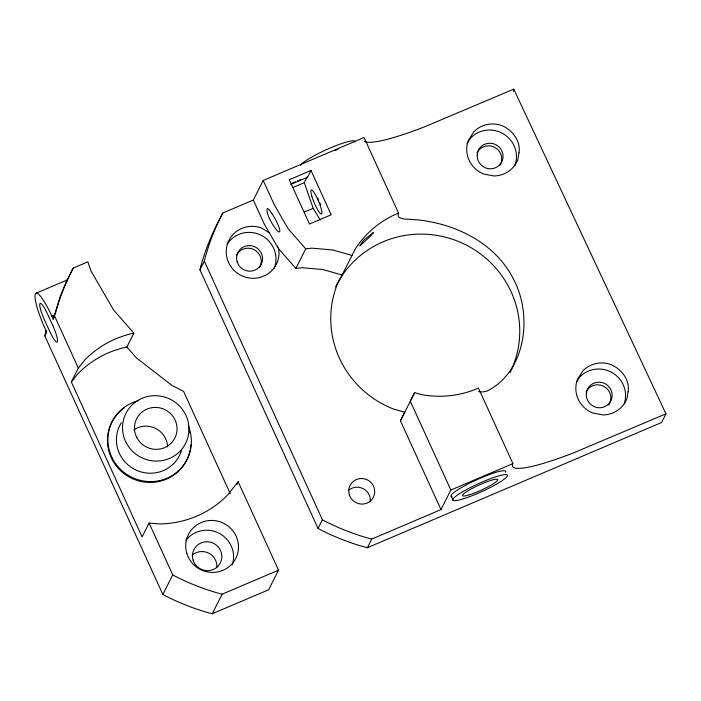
<?xml version="1.0" encoding="UTF-8"?>
<svg xmlns="http://www.w3.org/2000/svg" width="701" height="701" viewBox="0 0 701 701"><rect width="100%" height="100%" fill="white"/><g stroke="black" fill="none" stroke-linecap="round" stroke-linejoin="round"><path stroke-width="1.05" d="M513.447 91.226L513.754 89.158L424.902 126.697A96.764 13.924 -24.5 0 1 364.266 141.164M66.218 281.82L67.138 280.006L36.329 293.114M71.458 271.418L73.246 268.089L87.87 261.867L91.042 271.103L113.606 310L133.882 333.159A98.49 95.923 26.8 0 0 84.646 360.139L78.346 368.113L71.344 381.975L142.093 536.931L149.094 523.077L159.451 523.954A98.49 95.923 26.8 0 0 227.729 494.888L238.156 481.718L278.534 570.176L268.649 589.751L212.237 613.761L208.486 612.788A231.172 225.161 26.8 0 1 166.277 596.297L162.86 594.466L44.803 335.875L45.705 332.204A231.172 225.161 26.8 0 1 46.248 330.267M44.803 335.875L46.722 332.09L45.355 329.233A32.115 5.626 66.9 0 1 35.436 293.833A32.115 5.626 66.9 0 1 51.918 316.239L53.215 319.227L55.598 312.628M513.754 89.158L665.95 413.835L661.578 422.501L367.394 547.718L363.644 546.745A231.172 225.161 26.8 0 1 321.435 530.254L318.017 528.423L199.96 269.841L200.863 266.161M199.96 269.841L204.333 261.175L205.235 257.504A231.172 225.161 26.8 0 1 221.104 216.294L222.892 212.964L253.315 200.013L263.19 180.455L364.038 137.527L398.589 213.192A96.44 15.466 -18.9 0 0 408.517 219.229C451.654 221.078 496.79 241.801 515.419 283.038L515.533 283.274C532.199 319.034 524.883 372.056 486.993 391.097A96.44 12.154 -30.1 0 1 478.669 391.465M53.215 319.227L60.558 295.436L67.138 280.006M66.656 281.145L73.246 268.089M71.344 381.975L77.662 374.001A98.455 95.897 26.8 0 1 126.881 347.021L133.882 333.159M222.892 212.964L216.723 224.951A231.172 225.161 26.8 0 0 200.889 266.222M292.457 187.71L304.304 182.672L307.283 176.775L307.564 177.248L290.775 184.389M307.564 177.248L310.981 170.466L331.222 214.795L309.5 224.04L289.259 179.719L310.981 170.466M269.342 232.872L261.929 228.184A26.55 25.858 26.8 0 0 226.914 245.893A26.55 25.858 26.8 0 0 250.064 278.131A26.55 25.858 26.8 0 0 279.033 252.01L278.367 248.434L295.848 268.395L305.724 248.829L311.787 248.172L332.625 249.942L351.998 255.444L355.188 249.135A97.202 94.67 26.8 0 1 397.362 213.56L398.589 213.192M162.86 594.466L172.753 574.89L149.094 523.077M204.333 261.175L322.39 519.756L325.807 521.597A231.172 225.161 26.8 0 0 368.016 538.088L371.767 539.051L440.982 509.592L400.429 420.784L404.766 412.223L393.419 408.998A97.194 94.67 26.8 0 1 336.927 285.263L351.998 255.444M236.754 484.496L238.156 481.718M212.237 613.761L222.129 594.185L278.534 570.176M318.017 528.423L322.39 519.756M400.429 420.784L414.641 392.665L421.616 394.645A97.202 94.67 26.8 0 0 477.267 388.564L478.371 387.96L512.922 463.624A96.764 13.924 -24.5 0 0 573.777 452.785L665.95 413.835M367.394 547.718L371.767 539.051M440.982 509.592L450.857 490.034L512.922 463.624M414.641 392.665L410.313 401.226L450.857 490.034M467.05 143.687L470.783 137.86A26.55 25.858 26.8 0 1 504.001 134.233A26.55 25.858 26.8 0 1 514.779 165.681M576.73 381.782L579.885 376.84A26.55 25.858 26.8 0 1 612.665 372.941A26.55 25.858 26.8 0 1 624.232 403.723M292.475 183.084L295.436 181.822M297.408 180.981L300.37 179.719M54.222 315.257L51.918 316.239L54.152 315.494M304.295 212.096L313.181 208.311L320.182 219.983M295.848 268.395L301.912 267.729L322.74 269.499L342.114 275.002M222.129 594.185L218.379 593.212A231.172 225.161 26.8 0 1 176.17 576.721L172.753 574.89M305.724 248.829L288.251 228.876L274.389 204.972L263.19 180.455M126.881 347.021L136.344 357.834L172.131 385.576L183.574 391.36L230.243 493.592M451.164 496.273L452.916 500.128M253.315 200.013L264.505 224.53L278.06 247.9L277.605 245.963M54.696 316.3L78.346 368.113M304.304 182.672L313.181 208.311M192.153 555.253A14.774 14.388 26.8 0 1 216.846 567.714M133.891 429.801A21.407 20.855 26.8 0 1 155.718 428.486A21.407 20.855 26.8 0 1 167.592 446.844M55.624 312.681A231.172 225.161 26.8 0 1 71.484 271.471M190.199 449.893A41.964 40.868 26.8 0 1 127.17 475.813A41.964 40.868 26.8 0 1 124.042 408.061M189.033 429.941A41.964 40.868 26.8 0 1 189.84 432.876M190.847 444.916A41.964 40.868 26.8 0 1 190.383 448.912M185.905 540.348A26.55 25.858 26.8 0 1 219.308 533.391A26.55 25.858 26.8 0 1 232.224 564.936M188.446 426.199A41.964 40.868 26.8 0 1 163.719 479.475A41.964 40.868 26.8 0 1 109.899 452.268A41.964 40.868 26.8 0 1 138.15 400.77M181.725 449.63A33.394 32.526 26.8 0 1 136.432 470.24A33.394 32.526 26.8 0 1 121.413 422.668M452.127 496.755A29.977 4.311 -24.5 0 1 476.093 480.062A29.977 4.311 -24.5 0 1 505.544 472.202M335.218 150.496A29.977 4.311 -24.5 0 1 337.812 149.462M300.598 165.366A29.977 4.311 -24.5 0 1 330.811 147.745A29.977 4.311 -24.5 0 1 354.899 142.25M335.595 286.902A97.194 94.67 26.8 0 1 464.772 244.307A97.194 94.67 26.8 0 1 510.048 372.66M236.491 255.322A13.056 12.723 26.8 0 1 254.226 249.749A13.056 12.723 26.8 0 1 259.563 267.528M476.978 152.958A13.056 12.723 26.8 0 1 494.713 147.376A13.056 12.723 26.8 0 1 500.05 165.164M586.089 391.938A13.056 12.723 26.8 0 1 602.895 385.918A13.056 12.723 26.8 0 1 610.019 402.348M609.625 403.259A13.056 12.723 26.8 0 1 608.608 404.994M348.599 490.349A13.056 12.723 26.8 0 1 370.259 501.802M227.142 244.202A26.55 25.858 26.8 0 1 261.245 235.308A26.55 25.858 26.8 0 1 274.293 268.045M320.769 204.894A13.056 2.287 66.9 0 1 319.691 202.65M318.675 200.302A13.056 2.287 66.9 0 1 317.746 197.954M477.223 155.298C476.873 160.739 480.579 165.751 485.495 167.889A13.056 12.723 26.8 0 0 502.223 160.774A13.056 12.723 26.8 0 0 494.634 144.143A13.056 12.723 26.8 0 0 477.907 151.267L477.223 155.298M518.985 152.818L517.846 159.618A26.542 25.858 26.8 0 1 494.003 175.951L483.839 174.093A26.542 25.858 26.8 0 1 468.408 140.296L473.841 131.797A26.542 25.858 26.8 0 1 502.415 125.821C512.685 130.447 520.922 141.234 518.985 152.818M586.334 394.277C585.983 399.719 589.681 404.731 594.597 406.869A13.056 12.723 26.8 0 0 611.333 399.754A13.056 12.723 26.8 0 0 603.736 383.123A13.056 12.723 26.8 0 0 587.009 390.247L586.334 394.277M628.096 391.798L626.957 398.597A26.542 25.858 26.8 0 1 603.114 414.931L592.941 413.073A26.542 25.858 26.8 0 1 577.519 379.276L582.952 370.776A26.542 25.858 26.8 0 1 611.526 364.8C621.787 369.427 630.033 380.214 628.096 391.798M360.638 244.5L359.92 245.928L370.934 235.746L373.519 232.408L364.038 239.882L360.638 244.5M271.9 213.63L270.674 211.921A13.056 2.287 66.9 0 0 268.448 216.311L269.438 218.51A13.109 2.462 61.3 0 0 279.717 231.663A13.109 2.462 61.3 0 0 271.9 213.63M52.785 325.536L47.502 313.969A14.774 2.585 66.9 0 0 39.922 303.656A14.774 2.585 66.9 0 0 44.487 319.945L49.762 331.512A14.774 2.585 66.9 0 0 57.342 341.816A14.774 2.585 66.9 0 0 52.785 325.536M136.975 437.88A21.407 20.855 26.8 0 0 173.848 439.816A21.407 20.855 26.8 0 0 156.446 407.447A21.407 20.855 26.8 0 0 136.975 437.88M193.099 560.125A14.774 14.388 26.8 0 0 217.888 566.32A14.774 14.388 26.8 0 0 210.493 542.197A14.774 14.388 26.8 0 0 193.099 560.125M186.834 553.457A26.55 25.858 26.8 0 0 231.391 564.585A26.55 25.858 26.8 0 0 218.09 521.237A26.55 25.858 26.8 0 0 186.834 553.457M126.46 443.198A33.394 32.526 26.8 0 0 183.977 446.222A33.394 32.526 26.8 0 0 156.831 395.723A33.394 32.526 26.8 0 0 126.46 443.198M463.922 498.639A29.977 4.311 -24.5 0 0 507.296 476.058A29.977 4.311 -24.5 0 0 469.223 488.141A29.977 4.311 -24.5 0 0 463.922 498.639M349.317 494.757A13.056 12.723 26.8 0 0 371.232 500.234A13.056 12.723 26.8 0 0 364.686 478.906A13.056 12.723 26.8 0 0 349.317 494.757M237.148 261.841A13.056 12.723 26.8 0 0 259.063 267.318A13.056 12.723 26.8 0 0 252.518 245.99A13.056 12.723 26.8 0 0 237.148 261.841M469.714 494.704A19.269 2.769 -24.5 0 0 497.605 480.185A19.269 2.769 -24.5 0 0 473.122 487.949A19.269 2.769 -24.5 0 0 469.714 494.704M311.831 196.227A13.056 2.287 66.9 0 0 321.382 214.033A13.056 2.287 66.9 0 0 315.914 195.71A13.056 2.287 66.9 0 0 311.831 196.227"/></g></svg>
